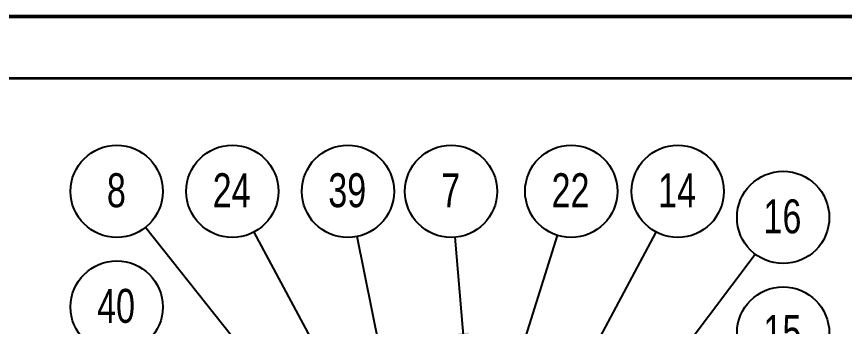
# Model space of a CAD drawing. Header units: millimetres. Extents: x 0 to 279, y 0 to 216.
# Drawn here: x 123.1 to 208.4, y 184 to 215.9 of the extents above; entities that cross this region are included whole.
import ezdxf

# ---------------------------------------------------------------- set-up
doc = ezdxf.new("R2010")
doc.units = ezdxf.units.MM
doc.layers.add('DIM', color=1, linetype='Continuous')
doc.layers.add('PAGE_BORDER', color=7, linetype='Continuous')
doc.styles.add('SLDTEXTSTYLE0', font='TXT', dxfattribs={"width": 0.75})
doc.dimstyles.new('SLDDIMSTYLE0', dxfattribs={"dimtxt": 0.18, "dimasz": 3.302, "dimexe": 0, "dimexo": 0.0625, "dimgap": 0, "dimtad": 0, "dimtih": 1, "dimtoh": 1, "dimdec": 0, "dimrnd": 1e-09, "dimzin": 0, "dimdsep": 46, "dimtxsty": 'Standard', "dimsah": 1, "dimcen": 0.09, "dimadec": 0, "dimazin": 0, "dimtfac": 3.302, "dimtdec": 0, "dimtofl": 0, "dimtmove": 0, "dimatfit": 3, "dimfxl": 0, "dimfrac": 2, "dimtolj": 1, "dimtzin": 0, "dimarcsym": 0})

# ---------------------------------------------------------------- blocks, each defined once
blk = doc.blocks.new('SW_NOTE_0')
at = {"layer": 'DIM', "color": 0}
blk.add_circle((-2.959, 3.723), 4.755, dxfattribs=at)
at = {"layer": 'DIM', "color": 0, "insert": (-2.994, 5.586), "char_height": 3.5, "attachment_point": 2, "style": 'SLDTEXTSTYLE0'}
blk.add_mtext('8', dxfattribs=at)
blk = doc.blocks.new('SW_NOTE_1')
at = {"layer": 'DIM', "color": 0}
blk.add_circle((-2.246, 4.191), 4.755, dxfattribs=at)
at = {"layer": 'DIM', "color": 0, "insert": (-2.317, 6.055), "char_height": 3.5, "attachment_point": 2, "style": 'SLDTEXTSTYLE0'}
blk.add_mtext('24', dxfattribs=at)
blk = doc.blocks.new('SW_NOTE_2')
at = {"layer": 'DIM', "color": 0}
blk.add_circle((-0.947, 4.66), 4.755, dxfattribs=at)
at = {"layer": 'DIM', "color": 0, "insert": (-1.017, 6.524), "char_height": 3.5, "attachment_point": 2, "style": 'SLDTEXTSTYLE0'}
blk.add_mtext('39', dxfattribs=at)
blk = doc.blocks.new('SW_NOTE_3')
at = {"layer": 'DIM', "color": 0}
blk.add_circle((-0.413, 4.737), 4.755, dxfattribs=at)
at = {"layer": 'DIM', "color": 0, "insert": (-0.448, 6.601), "char_height": 3.5, "attachment_point": 2, "style": 'SLDTEXTSTYLE0'}
blk.add_mtext('7', dxfattribs=at)
blk = doc.blocks.new('SW_NOTE_4')
at = {"layer": 'DIM', "color": 0}
blk.add_circle((1.417, 4.539), 4.755, dxfattribs=at)
at = {"layer": 'DIM', "color": 0, "insert": (1.347, 6.403), "char_height": 3.5, "attachment_point": 2, "style": 'SLDTEXTSTYLE0'}
blk.add_mtext('22', dxfattribs=at)
blk = doc.blocks.new('SW_NOTE_5')
at = {"layer": 'DIM', "color": 0}
blk.add_circle((2.234, 4.198), 4.755, dxfattribs=at)
at = {"layer": 'DIM', "color": 0, "insert": (2.163, 6.061), "char_height": 3.5, "attachment_point": 2, "style": 'SLDTEXTSTYLE0'}
blk.add_mtext('14', dxfattribs=at)
blk = doc.blocks.new('SW_NOTE_6')
at = {"layer": 'DIM', "color": 0}
blk.add_circle((2.867, 3.794), 4.755, dxfattribs=at)
at = {"layer": 'DIM', "color": 0, "insert": (2.797, 5.657), "char_height": 3.5, "attachment_point": 2, "style": 'SLDTEXTSTYLE0'}
blk.add_mtext('16', dxfattribs=at)
blk = doc.blocks.new('SW_NOTE_7')
at = {"layer": 'DIM', "color": 0}
blk.add_circle((3.211, 3.507), 4.755, dxfattribs=at)
at = {"layer": 'DIM', "color": 0, "insert": (3.141, 5.371), "char_height": 3.5, "attachment_point": 2, "style": 'SLDTEXTSTYLE0'}
blk.add_mtext('15', dxfattribs=at)
blk = doc.blocks.new('SW_NOTE_29')
at = {"layer": 'DIM', "color": 0}
blk.add_circle((-3.666, 3.029), 4.755, dxfattribs=at)
at = {"layer": 'DIM', "color": 0, "insert": (-3.736, 4.893), "char_height": 3.5, "attachment_point": 2, "style": 'SLDTEXTSTYLE0'}
blk.add_mtext('40', dxfattribs=at)

msp = doc.modelspace()

# ---------------------------------------------------------------- linework, layer by layer
at = {"color": 7, "linetype": 'Continuous', "lineweight": 50}
msp.add_line((0, 215.9), (279.4, 215.9), dxfattribs=at)
at = {"layer": 'PAGE_BORDER', "lineweight": 35}
msp.add_line((6.35, 209.55), (273.05, 209.55), dxfattribs=at)

# ---------------------------------------------------------------- block references
at = {"layer": 'DIM'}
for name, p in [('SW_NOTE_0', (136.37, 194.166)), ('SW_NOTE_1', (147.573, 193.698)), ('SW_NOTE_2', (158.19, 193.229)), ('SW_NOTE_3', (168.287, 193.152)), ('SW_NOTE_4', (178.84, 193.35)), ('SW_NOTE_5', (189.005, 193.691)), ('SW_NOTE_6', (199.235, 191.408)), ('SW_NOTE_29', (137.077, 182.944)), ('SW_NOTE_7', (198.891, 179.779))]:
    msp.add_blockref(name, p, dxfattribs=at)

# ---------------------------------------------------------------- leaders
for points in [[(162.531, 161.256), (136.37, 194.166)], [(163.254, 164.44), (147.573, 193.698)], [(164.133, 163.979), (158.19, 193.229)], [(169.431, 180.016), (168.287, 193.152)], [(169.344, 162.935), (178.84, 193.35)], [(170.548, 159.005), (189.005, 193.691)], [(178.509, 163.987), (199.235, 191.408)]]:
    msp.add_leader(points, dimstyle='SLDDIMSTYLE0', dxfattribs=at)

doc.saveas('drawing.dxf')
